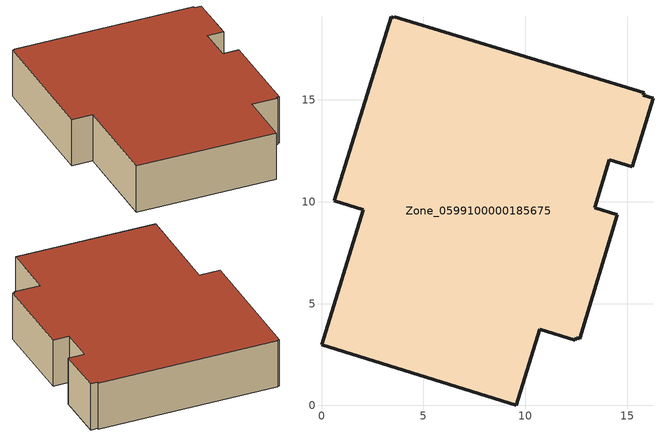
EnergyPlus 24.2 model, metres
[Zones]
Zone_0599100000185675
 floor ground (C_G): 3.56,19.09 15.84,15.34 15.81,15.22 16.27,15.08 15.25,11.71 14.12,12.05 13.41,9.71 14.53,9.37 12.68,3.27 12.5,3.32 12.47,3.2 10.71,3.73 9.56,0 0,2.97 2.06,9.6 0.62,10.05 3.42,19.07 3.54,19.04 z0
 wall outside (C_F): 0,2.97 9.56,0 10.71,3.73 12.47,3.2 12.5,3.32 12.68,3.27 14.53,9.37 13.41,9.71 14.12,12.05 15.25,11.71 16.27,15.08 15.81,15.22 15.84,15.34 3.56,19.09 3.54,19.04 3.42,19.07 0.62,10.05 2.06,9.6 0,2.97 z0:3.53
 roof outside (C_R): 15.84,15.34 3.56,19.09 3.54,19.04 3.42,19.07 0.62,10.05 2.06,9.6 0,2.97 9.56,0 10.71,3.73 12.47,3.2 12.5,3.32 12.68,3.27 14.53,9.37 13.41,9.71 14.12,12.05 15.25,11.71 16.27,15.08 15.81,15.22 z3.53
[BUILDING]
Pand.0599100000185675: North Axis=0; Terrain=City; Loads Convergence Tolerance Value=0.04; Temperature Convergence Tolerance Value=0.4; Solar Distribution=FullExterior; Maximum Number of Warmup Days=25; Minimum Number of Warmup Days=1
[Site:Location]
Rotterdam.The.Hague.AP_ZH_NLD Design_Conditions: Latitude=51.96; Longitude=4.45; Time Zone=1; Elevation=-4.5
[SITE:GROUNDTEMPERATURE:BUILDINGSURFACE]
18, 18, 18, 18, 18, 18, 18, 18, 18, 18, 18, 18
[MATERIAL] Thermal Absorptance=0.9; Solar Absorptance=0.7; Visible Absorptance=0.7
Name | Roughness | Thickness | Conductivity | Density | Specific Heat
G.D.1975-1991 | MediumSmooth | 0.15 | 0.288461 | 540 | 1210
F.D.1975-1991 | Rough | 0.3 | 0.230769 | 1920 | 840
R.D.1975-1991 | MediumRough | 0.2 | 0.153846 | 1500 | 1000
[CONSTRUCTION]
C_G: G.D.1975-1991
C_F: F.D.1975-1991
C_R: R.D.1975-1991
[ZONE]
Zone_0599100000185675: Type=1; Multiplier=1; Ceiling Height=Autocalculate; Volume=Autocalculate; Floor Area=autocalculate; Part of Total Floor Area=Yes
[ZONEINFILTRATION:DESIGNFLOWRATE]
Infil_Zone_0599100000185675: Zone or ZoneList or Space or SpaceList=Zone_0599100000185675; Schedule=AlwaysOn; Design Flow Rate Calculation Method=Flow/Area; Flow Rate per Floor Area=0.0042; Constant Term Coefficient=1; Temperature Term Coefficient=0; Velocity Term Coefficient=0; Velocity Squared Term Coefficient=0
[HVACTEMPLATE:ZONE:IDEALLOADSAIRSYSTEM]
Zone_0599100000185675: Maximum Heating Supply Air Temperature=50; Minimum Cooling Supply Air Temperature=13; Maximum Heating Supply Air Humidity Ratio=0.0156; Minimum Cooling Supply Air Humidity Ratio=0.0077; Heating Limit=NoLimit; Cooling Limit=NoLimit; Dehumidification Control Type=ConstantSensibleHeatRatio; Cooling Sensible Heat Ratio=0.7; Dehumidification Setpoint=60; Humidification Control Type=None; Humidification Setpoint=30; Outdoor Air Method=None; Outdoor Air Flow Rate per Person=0.00944; Outdoor Air Flow Rate per Zone Floor Area=0; Outdoor Air Flow Rate per Zone=0; Demand Controlled Ventilation Type=None; Outdoor Air Economizer Type=NoEconomizer; Heat Recovery Type=None; Sensible Heat Recovery Effectiveness=0.7; Latent Heat Recovery Effectiveness=0.65
[ZONECONTROL:THERMOSTAT]
ThermostatControl_Zone_0599100000185675: Zone or ZoneList=Zone_0599100000185675; Control Type Schedule=DualSetpointControlType; Control 1=Thermostat_Zone_0599100000185675; Temperature Difference Between Cutout And Setpoint=0
[THERMOSTATSETPOINT:DUALSETPOINT]
Thermostat_Zone_0599100000185675: Heating Setpoint Temperature Schedule=HeatingSetpoint_Zone_0599100000185675; Cooling Setpoint Temperature Schedule=CoolingSetpoint_Zone_0599100000185675
[SCHEDULE:COMPACT]
HeatingSetpoint_Zone_0599100000185675: Through: 12/31, For: AllDays, Until: 24:00, 21
CoolingSetpoint_Zone_0599100000185675: Through: 12/31, For: AllDays, Until: 24:00, 24
DualSetpointControlType: Through: 12/31, For: AllDays, Until: 24:00, 4
AlwaysOn: Through: 12/31, For: AllDays, Until: 24:00, 1
